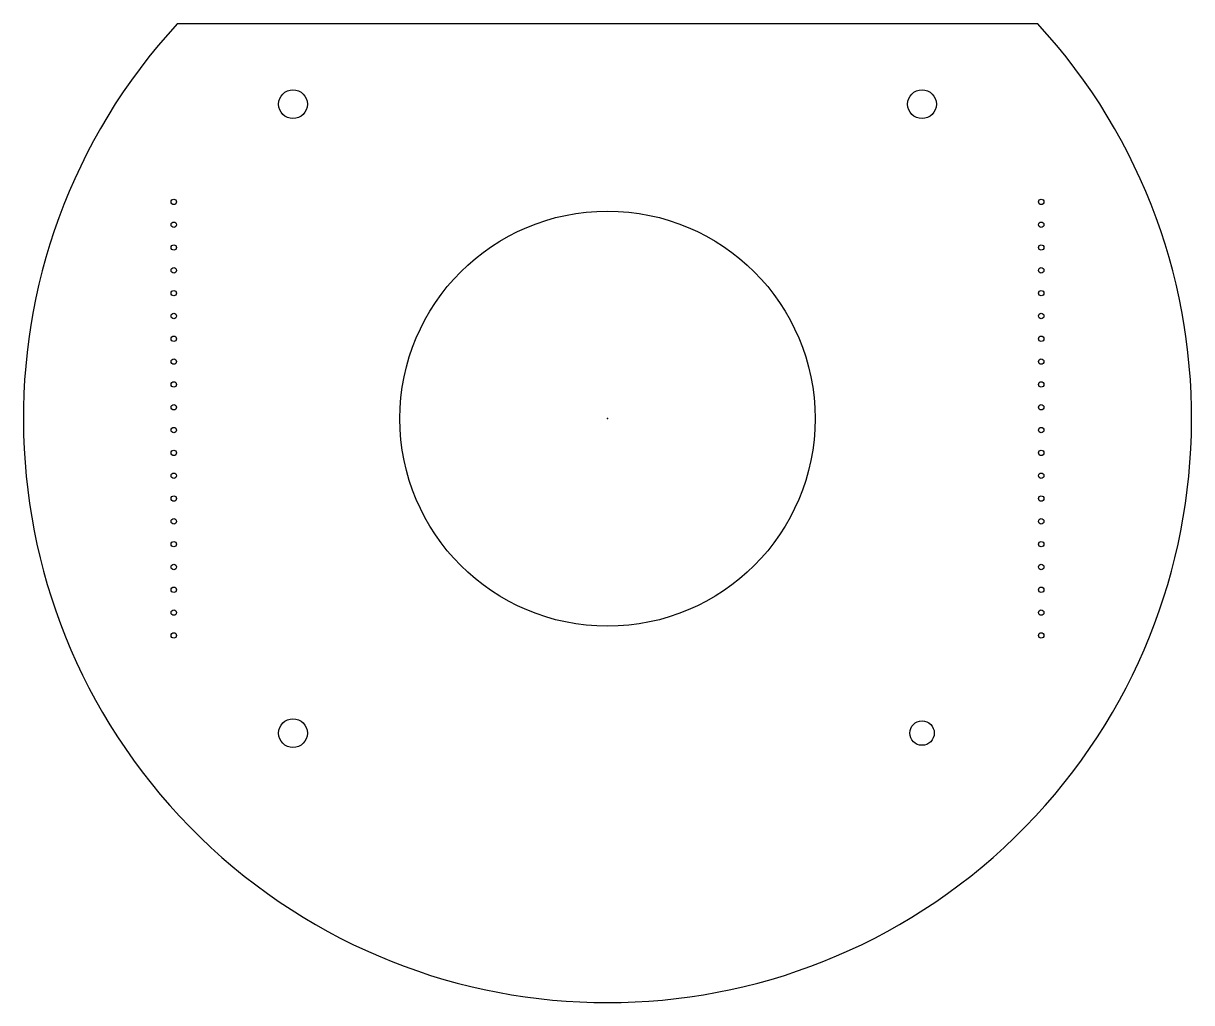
# Model space of a CAD drawing. Header units: millimetres. Extents: x -65 to 65, y -65 to 44.
import ezdxf

# ---------------------------------------------------------------- set-up
doc = ezdxf.new("R2010")
doc.units = ezdxf.units.MM
doc.header["$PDSIZE"] = -1

msp = doc.modelspace()

# ---------------------------------------------------------------- linework, layer by layer
at = {"color": 7, "linetype": 'Continuous', "lineweight": 25}
msp.add_line((-47.84, 44), (47.84, 44), dxfattribs=at)
for centre, radius in [((-35, 35), 1.6), ((35, 35), 1.6), ((-48.26, 24.13), 0.3), ((48.26, 24.13), 0.3), ((0, 0), 23.1), ((-48.26, 21.59), 0.3), ((48.26, 21.59), 0.3), ((-48.26, 19.05), 0.3), ((48.26, 19.05), 0.3), ((-48.26, 16.51), 0.3), ((48.26, 16.51), 0.3), ((-48.26, 13.97), 0.3), ((48.26, 13.97), 0.3), ((-48.26, 11.43), 0.3), ((48.26, 11.43), 0.3), ((-48.26, 8.89), 0.3), ((48.26, 8.89), 0.3), ((-48.26, 6.35), 0.3), ((48.26, 6.35), 0.3), ((-48.26, 3.81), 0.3), ((48.26, 3.81), 0.3), ((-48.26, 1.27), 0.3), ((48.26, 1.27), 0.3), ((-48.26, -1.27), 0.3), ((48.26, -1.27), 0.3), ((-48.26, -3.81), 0.3), ((48.26, -3.81), 0.3), ((-48.26, -6.35), 0.3), ((48.26, -6.35), 0.3), ((-48.26, -8.89), 0.3), ((48.26, -8.89), 0.3), ((-48.26, -11.43), 0.3), ((48.26, -11.43), 0.3), ((-48.26, -13.97), 0.3), ((48.26, -13.97), 0.3), ((-48.26, -16.51), 0.3), ((48.26, -16.51), 0.3), ((-48.26, -19.05), 0.3), ((48.26, -19.05), 0.3), ((-48.26, -21.59), 0.3), ((48.26, -21.59), 0.3), ((-48.26, -24.13), 0.3), ((48.26, -24.13), 0.3), ((-35, -35), 1.6), ((35, -35), 1.36)]:
    msp.add_circle(centre, radius, dxfattribs=at)
msp.add_arc((0, 0), 65, 137.3963, 42.6037, dxfattribs=at)
msp.add_point((0, 0))

doc.saveas('drawing.dxf')
